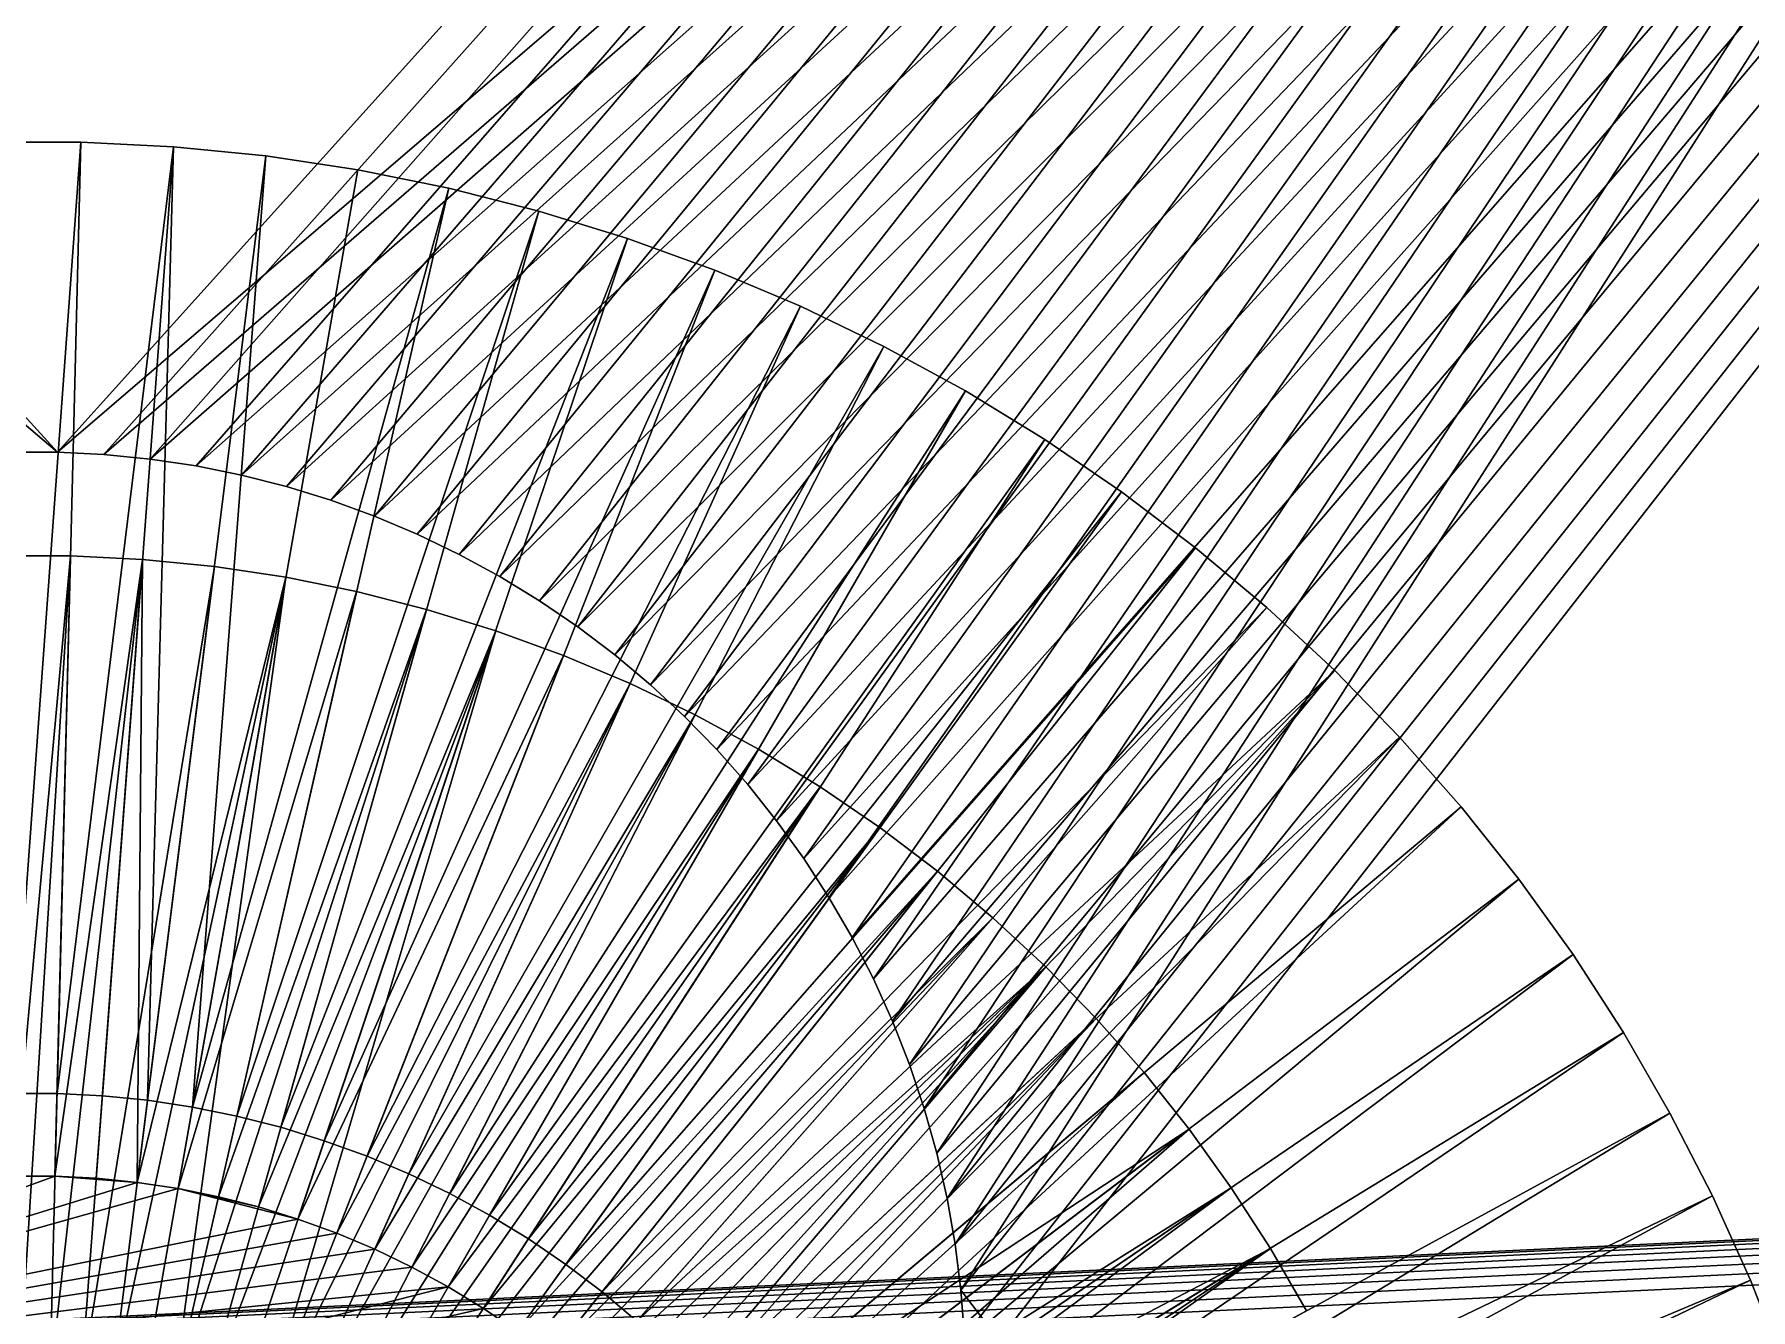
# Model space of a CAD drawing. Header units: millimetres. Extents: x 0 to 520, y -2 to 382.
# Drawn here: x 185 to 189.147, y 344.677 to 347.759 of the extents above; entities that cross this region are included whole.
import ezdxf

# ---------------------------------------------------------------- set-up
doc = ezdxf.new("R2010")
doc.units = ezdxf.units.MM

msp = doc.modelspace()

# ---------------------------------------------------------------- linework, layer by layer
at = {"layer": 'BRASS', "color": 52}
for points in [[(509.2, 369.2, 103), (10.8, 369.2, 103), (10.8, 10.8, 103)], [(509.2, 369.2, 103), (10.8, 10.8, 103), (509.2, 10.8, 103)], [(20.5, 359.5, 86), (499.5, 359.5, 86), (184.9589, 344.6495, 86)], [(184.9589, 344.6495, 86), (499.5, 359.5, 86), (185.0411, 344.6495, 86)], [(185.0411, 344.6495, 86), (499.5, 359.5, 86), (185.1233, 344.6454, 86)], [(185.1233, 344.6454, 86), (499.5, 359.5, 86), (185.2052, 344.6372, 86)], [(185.2052, 344.6372, 86), (499.5, 359.5, 86), (185.2865, 344.6249, 86)], [(185.2865, 344.6249, 86), (499.5, 359.5, 86), (185.3672, 344.6086, 86)], [(185.3672, 344.6086, 86), (499.5, 359.5, 86), (185.4469, 344.5883, 86)], [(185.4469, 344.5883, 86), (499.5, 359.5, 86), (185.5255, 344.5641, 86)], [(185.5255, 344.5641, 86), (499.5, 359.5, 86), (334.9589, 344.6495, 86)]]:
    msp.add_3dface(points, dxfattribs=at)
at = {"layer": 'STEEL', "color": 8}
for points in [[(185.0561, 346.7493, 86), (197, 360, 86), (173, 360, 86)], [(184.9439, 346.7493, 86), (185.0561, 346.7493, 86), (173, 360, 86)], [(185.0561, 346.7493, 86), (185.1681, 346.7437, 86), (197, 360, 86)], [(185.1681, 346.7437, 86), (185.2798, 346.7325, 86), (197, 360, 86)], [(185.2798, 346.7325, 86), (185.3907, 346.7158, 86), (197, 360, 86)], [(185.3907, 346.7158, 86), (185.5007, 346.6936, 86), (197, 360, 86)], [(185.5007, 346.6936, 86), (185.6094, 346.6659, 86), (197, 360, 86)], [(185.6094, 346.6659, 86), (185.7166, 346.6328, 86), (197, 360, 86)], [(185.7166, 346.6328, 86), (185.822, 346.5945, 86), (197, 360, 86)], [(185.822, 346.5945, 86), (185.9254, 346.5509, 86), (197, 360, 86)], [(185.9254, 346.5509, 86), (186.0265, 346.5022, 86), (197, 360, 86)], [(186.0265, 346.5022, 86), (186.125, 346.4486, 86), (197, 360, 86)], [(186.125, 346.4486, 86), (186.2207, 346.3901, 86), (197, 360, 86)], [(186.2207, 346.3901, 86), (186.3134, 346.3269, 86), (197, 360, 86)], [(186.3134, 346.3269, 86), (186.4029, 346.2591, 86), (197, 360, 86)], [(186.4029, 346.2591, 86), (186.4888, 346.187, 86), (197, 360, 86)], [(186.4888, 346.187, 86), (186.571, 346.1107, 86), (197, 360, 86)], [(186.6494, 346.0304, 86), (197, 360, 86), (186.571, 346.1107, 86)], [(186.7236, 345.9463, 86), (197, 360, 86), (186.6494, 346.0304, 86)], [(186.7935, 345.8586, 86), (197, 360, 86), (186.7236, 345.9463, 86)], [(186.859, 345.7675, 86), (197, 360, 86), (186.7935, 345.8586, 86)], [(186.9199, 345.6732, 86), (197, 360, 86), (186.859, 345.7675, 86)], [(186.976, 345.5761, 86), (197, 360, 86), (186.9199, 345.6732, 86)], [(187.0272, 345.4762, 86), (197, 360, 86), (186.976, 345.5761, 86)], [(187.0733, 345.374, 86), (197, 360, 86), (187.0272, 345.4762, 86)], [(187.1143, 345.2695, 86), (197, 360, 86), (187.0733, 345.374, 86)], [(187.15, 345.1632, 86), (197, 360, 86), (187.1143, 345.2695, 86)], [(187.1804, 345.0552, 86), (197, 360, 86), (187.15, 345.1632, 86)], [(187.2054, 344.9458, 86), (197, 360, 86), (187.1804, 345.0552, 86)], [(187.2249, 344.8353, 86), (197, 360, 86), (187.2054, 344.9458, 86)], [(187.2388, 344.724, 86), (197, 360, 86), (187.2249, 344.8353, 86)], [(197, 332, 86), (197, 360, 86), (187.2388, 344.724, 86)], [(184.9439, 346.7493, 83), (173, 357, 83), (185.0561, 346.7493, 83)], [(185.0561, 346.7493, 83), (173, 357, 83), (197, 357, 83)], [(185.1681, 346.7437, 83), (185.0561, 346.7493, 83), (197, 357, 83)], [(185.2798, 346.7325, 83), (185.1681, 346.7437, 83), (197, 357, 83)], [(185.3907, 346.7158, 83), (185.2798, 346.7325, 83), (197, 357, 83)], [(185.5007, 346.6936, 83), (185.3907, 346.7158, 83), (197, 357, 83)], [(185.6094, 346.6659, 83), (185.5007, 346.6936, 83), (197, 357, 83)], [(185.7166, 346.6328, 83), (185.6094, 346.6659, 83), (197, 357, 83)], [(185.822, 346.5945, 83), (185.7166, 346.6328, 83), (197, 357, 83)], [(185.9254, 346.5509, 83), (185.822, 346.5945, 83), (197, 357, 83)], [(186.0265, 346.5022, 83), (185.9254, 346.5509, 83), (197, 357, 83)], [(186.125, 346.4486, 83), (186.0265, 346.5022, 83), (197, 357, 83)], [(186.2207, 346.3901, 83), (186.125, 346.4486, 83), (197, 357, 83)], [(186.3134, 346.3269, 83), (186.2207, 346.3901, 83), (197, 357, 83)], [(186.4029, 346.2591, 83), (186.3134, 346.3269, 83), (197, 357, 83)], [(186.4888, 346.187, 83), (186.4029, 346.2591, 83), (197, 357, 83)], [(186.571, 346.1107, 83), (186.4888, 346.187, 83), (197, 357, 83)], [(197, 357, 83), (186.6494, 346.0304, 83), (186.571, 346.1107, 83)], [(197, 357, 83), (186.7236, 345.9463, 83), (186.6494, 346.0304, 83)], [(197, 357, 83), (186.7935, 345.8586, 83), (186.7236, 345.9463, 83)], [(197, 357, 83), (186.859, 345.7675, 83), (186.7935, 345.8586, 83)], [(197, 357, 83), (186.9199, 345.6732, 83), (186.859, 345.7675, 83)], [(197, 357, 83), (186.976, 345.5761, 83), (186.9199, 345.6732, 83)], [(197, 357, 83), (187.0272, 345.4762, 83), (186.976, 345.5761, 83)], [(197, 357, 83), (187.0733, 345.374, 83), (187.0272, 345.4762, 83)], [(197, 357, 83), (187.1143, 345.2695, 83), (187.0733, 345.374, 83)], [(197, 357, 83), (187.15, 345.1632, 83), (187.1143, 345.2695, 83)], [(197, 357, 83), (187.1804, 345.0552, 83), (187.15, 345.1632, 83)], [(197, 357, 83), (187.2054, 344.9458, 83), (187.1804, 345.0552, 83)], [(197, 357, 83), (187.2249, 344.8353, 83), (187.2054, 344.9458, 83)], [(197, 357, 83), (187.2388, 344.724, 83), (187.2249, 344.8353, 83)], [(197, 357, 83), (187.2472, 344.6122, 83), (187.2388, 344.724, 83)], [(197, 357, 83), (187.25, 344.5, 83), (187.2472, 344.6122, 83)], [(197, 357, 83), (197, 332, 83), (187.25, 344.5, 83)], [(184.8878, 347.4986, 83), (185.1122, 347.4986, 82), (184.8878, 347.4986, 82)], [(184.8878, 347.4986, 83), (185.1122, 347.4986, 83), (185.1122, 347.4986, 82)], [(184.9452, 345.1993, 83), (185.1122, 347.4986, 83), (184.8878, 347.4986, 83)], [(185.1122, 347.4986, 82), (184.9452, 345.1993, 82), (184.8878, 347.4986, 82)], [(184.9452, 345.1993, 83), (185.0548, 345.1993, 83), (185.1122, 347.4986, 83)], [(185.0548, 345.1993, 82), (184.9452, 345.1993, 82), (185.1122, 347.4986, 82)], [(185.0548, 345.1993, 83), (185.3363, 347.4874, 83), (185.1122, 347.4986, 83)], [(185.3363, 347.4874, 82), (185.0548, 345.1993, 82), (185.1122, 347.4986, 82)], [(185.0548, 345.1993, 83), (185.1644, 345.1938, 83), (185.3363, 347.4874, 83)], [(185.1644, 345.1938, 82), (185.0548, 345.1993, 82), (185.3363, 347.4874, 82)], [(185.1122, 347.4986, 83), (185.3363, 347.4874, 82), (185.1122, 347.4986, 82)], [(185.1122, 347.4986, 83), (185.3363, 347.4874, 83), (185.3363, 347.4874, 82)], [(185.1644, 345.1938, 83), (185.2736, 345.1829, 83), (185.3363, 347.4874, 83)], [(185.2736, 345.1829, 82), (185.1644, 345.1938, 82), (185.3363, 347.4874, 82)], [(185.2736, 345.1829, 83), (185.5595, 347.4651, 83), (185.3363, 347.4874, 83)], [(185.5595, 347.4651, 82), (185.2736, 345.1829, 82), (185.3363, 347.4874, 82)], [(185.3363, 347.4874, 83), (185.5595, 347.4651, 82), (185.3363, 347.4874, 82)], [(185.3363, 347.4874, 83), (185.5595, 347.4651, 83), (185.5595, 347.4651, 82)], [(185.2736, 345.1829, 83), (185.382, 345.1666, 83), (185.5595, 347.4651, 83)], [(185.382, 345.1666, 82), (185.2736, 345.1829, 82), (185.5595, 347.4651, 82)], [(185.382, 345.1666, 83), (185.7814, 347.4316, 83), (185.5595, 347.4651, 83)], [(185.7814, 347.4316, 82), (185.382, 345.1666, 82), (185.5595, 347.4651, 82)], [(185.5595, 347.4651, 83), (185.7814, 347.4316, 82), (185.5595, 347.4651, 82)], [(185.5595, 347.4651, 83), (185.7814, 347.4316, 83), (185.7814, 347.4316, 82)], [(185.382, 345.1666, 83), (186.0013, 347.3872, 83), (185.7814, 347.4316, 83)], [(186.0013, 347.3872, 82), (185.382, 345.1666, 82), (185.7814, 347.4316, 82)], [(185.7814, 347.4316, 83), (186.0013, 347.3872, 83), (186.0013, 347.3872, 82)], [(185.7814, 347.4316, 83), (186.0013, 347.3872, 82), (185.7814, 347.4316, 82)], [(185.382, 345.1666, 83), (185.4895, 345.1448, 83), (186.0013, 347.3872, 83)], [(185.4895, 345.1448, 82), (185.382, 345.1666, 82), (186.0013, 347.3872, 82)], [(185.4895, 345.1448, 83), (186.2188, 347.3318, 83), (186.0013, 347.3872, 83)], [(186.2188, 347.3318, 82), (185.4895, 345.1448, 82), (186.0013, 347.3872, 82)], [(186.0013, 347.3872, 83), (186.2188, 347.3318, 83), (186.2188, 347.3318, 82)], [(186.0013, 347.3872, 83), (186.2188, 347.3318, 82), (186.0013, 347.3872, 82)], [(185.4895, 345.1448, 83), (185.5958, 345.1178, 83), (186.2188, 347.3318, 83)], [(185.5958, 345.1178, 82), (185.4895, 345.1448, 82), (186.2188, 347.3318, 82)], [(185.5958, 345.1178, 83), (186.4332, 347.2657, 83), (186.2188, 347.3318, 83)], [(186.4332, 347.2657, 82), (185.5958, 345.1178, 82), (186.2188, 347.3318, 82)], [(186.2188, 347.3318, 83), (186.4332, 347.2657, 83), (186.4332, 347.2657, 82)], [(186.2188, 347.3318, 83), (186.4332, 347.2657, 82), (186.2188, 347.3318, 82)], [(185.5958, 345.1178, 83), (185.7007, 345.0854, 83), (186.4332, 347.2657, 83)], [(185.7007, 345.0854, 82), (185.5958, 345.1178, 82), (186.4332, 347.2657, 82)], [(185.7007, 345.0854, 83), (186.644, 347.1889, 83), (186.4332, 347.2657, 83)], [(186.644, 347.1889, 82), (185.7007, 345.0854, 82), (186.4332, 347.2657, 82)], [(186.4332, 347.2657, 83), (186.644, 347.1889, 83), (186.644, 347.1889, 82)], [(186.4332, 347.2657, 83), (186.644, 347.1889, 82), (186.4332, 347.2657, 82)], [(185.7007, 345.0854, 83), (185.8038, 345.0479, 83), (186.644, 347.1889, 83)], [(185.8038, 345.0479, 82), (185.7007, 345.0854, 82), (186.644, 347.1889, 82)], [(185.8038, 345.0479, 83), (186.8508, 347.1018, 83), (186.644, 347.1889, 83)], [(186.8508, 347.1018, 82), (185.8038, 345.0479, 82), (186.644, 347.1889, 82)], [(186.8508, 347.1018, 83), (186.8508, 347.1018, 82), (186.644, 347.1889, 82)], [(186.644, 347.1889, 83), (186.8508, 347.1018, 83), (186.644, 347.1889, 82)], [(185.8038, 345.0479, 83), (185.9048, 345.0053, 83), (186.8508, 347.1018, 83)], [(185.9048, 345.0053, 82), (185.8038, 345.0479, 82), (186.8508, 347.1018, 82)], [(185.9048, 345.0053, 83), (187.0529, 347.0044, 83), (186.8508, 347.1018, 83)], [(187.0529, 347.0044, 82), (185.9048, 345.0053, 82), (186.8508, 347.1018, 82)], [(186.8508, 347.1018, 83), (187.0529, 347.0044, 82), (186.8508, 347.1018, 82)], [(186.8508, 347.1018, 83), (187.0529, 347.0044, 83), (187.0529, 347.0044, 82)], [(185.9048, 345.0053, 83), (186.0037, 344.9577, 83), (187.0529, 347.0044, 83)], [(186.0037, 344.9577, 82), (185.9048, 345.0053, 82), (187.0529, 347.0044, 82)], [(186.0037, 344.9577, 83), (187.25, 346.8971, 83), (187.0529, 347.0044, 83)], [(187.25, 346.8971, 82), (186.0037, 344.9577, 82), (187.0529, 347.0044, 82)], [(187.25, 346.8971, 83), (187.25, 346.8971, 82), (187.0529, 347.0044, 82)], [(187.0529, 347.0044, 83), (187.25, 346.8971, 83), (187.0529, 347.0044, 82)], [(186.0037, 344.9577, 83), (186.1, 344.9053, 83), (187.25, 346.8971, 83)], [(186.1, 344.9053, 82), (186.0037, 344.9577, 82), (187.25, 346.8971, 82)], [(186.1, 344.9053, 83), (187.4415, 346.7801, 83), (187.25, 346.8971, 83)], [(187.4415, 346.7801, 82), (186.1, 344.9053, 82), (187.25, 346.8971, 82)], [(187.25, 346.8971, 83), (187.4415, 346.7801, 82), (187.25, 346.8971, 82)], [(187.25, 346.8971, 83), (187.4415, 346.7801, 83), (187.4415, 346.7801, 82)], [(186.1, 344.9053, 83), (186.1936, 344.8481, 83), (187.4415, 346.7801, 83)], [(186.1936, 344.8481, 82), (186.1, 344.9053, 82), (187.4415, 346.7801, 82)], [(186.1936, 344.8481, 83), (187.6268, 346.6537, 83), (187.4415, 346.7801, 83)], [(187.6268, 346.6537, 82), (186.1936, 344.8481, 82), (187.4415, 346.7801, 82)], [(187.4415, 346.7801, 83), (187.6268, 346.6537, 82), (187.4415, 346.7801, 82)], [(187.4415, 346.7801, 83), (187.6268, 346.6537, 83), (187.6268, 346.6537, 82)], [(185.0561, 346.7493, 83), (184.9439, 346.7493, 86), (184.9439, 346.7493, 83)], [(185.0561, 346.7493, 86), (184.9439, 346.7493, 86), (185.0561, 346.7493, 83)], [(185.1681, 346.7437, 83), (185.1681, 346.7437, 86), (185.0561, 346.7493, 83)], [(185.1681, 346.7437, 86), (185.0561, 346.7493, 86), (185.0561, 346.7493, 83)], [(185.2798, 346.7325, 83), (185.1681, 346.7437, 86), (185.1681, 346.7437, 83)], [(185.2798, 346.7325, 86), (185.1681, 346.7437, 86), (185.2798, 346.7325, 83)], [(185.3907, 346.7158, 83), (185.2798, 346.7325, 86), (185.2798, 346.7325, 83)], [(185.3907, 346.7158, 86), (185.2798, 346.7325, 86), (185.3907, 346.7158, 83)], [(185.5007, 346.6936, 83), (185.3907, 346.7158, 86), (185.3907, 346.7158, 83)], [(185.5007, 346.6936, 86), (185.3907, 346.7158, 86), (185.5007, 346.6936, 83)], [(185.6094, 346.6659, 83), (185.5007, 346.6936, 86), (185.5007, 346.6936, 83)], [(185.6094, 346.6659, 86), (185.5007, 346.6936, 86), (185.6094, 346.6659, 83)], [(185.7166, 346.6328, 83), (185.7166, 346.6328, 86), (185.6094, 346.6659, 83)], [(185.7166, 346.6328, 86), (185.6094, 346.6659, 86), (185.6094, 346.6659, 83)], [(186.1936, 344.8481, 83), (186.2842, 344.7863, 83), (187.6268, 346.6537, 83)], [(186.2842, 344.7863, 82), (186.1936, 344.8481, 82), (187.6268, 346.6537, 82)], [(186.2842, 344.7863, 83), (187.8057, 346.5182, 83), (187.6268, 346.6537, 83)], [(187.8057, 346.5182, 82), (186.2842, 344.7863, 82), (187.6268, 346.6537, 82)], [(187.6268, 346.6537, 83), (187.8057, 346.5182, 82), (187.6268, 346.6537, 82)], [(187.6268, 346.6537, 83), (187.8057, 346.5182, 83), (187.8057, 346.5182, 82)], [(185.822, 346.5945, 83), (185.822, 346.5945, 86), (185.7166, 346.6328, 83)], [(185.822, 346.5945, 86), (185.7166, 346.6328, 86), (185.7166, 346.6328, 83)], [(185.9254, 346.5509, 83), (185.822, 346.5945, 86), (185.822, 346.5945, 83)], [(185.9254, 346.5509, 86), (185.822, 346.5945, 86), (185.9254, 346.5509, 83)], [(186.0265, 346.5022, 83), (185.9254, 346.5509, 86), (185.9254, 346.5509, 83)], [(186.0265, 346.5022, 86), (185.9254, 346.5509, 86), (186.0265, 346.5022, 83)], [(184.9501, 344.9994, 82), (185.0873, 346.4989, 82), (184.9127, 346.4989, 82)], [(184.9127, 346.4989, 82), (185.0873, 346.4989, 78.5), (184.9127, 346.4989, 78.5)], [(184.9127, 346.4989, 82), (185.0873, 346.4989, 82), (185.0873, 346.4989, 78.5)], [(185.0873, 346.4989, 78.5), (184.9626, 344.4995, 78.5), (184.9127, 346.4989, 78.5)], [(184.9501, 344.9994, 82), (185.0499, 344.9994, 82), (185.0873, 346.4989, 82)], [(185.0374, 344.4995, 78.5), (184.9626, 344.4995, 78.5), (185.0873, 346.4989, 78.5)], [(185.2616, 346.4902, 78.5), (185.0374, 344.4995, 78.5), (185.0873, 346.4989, 78.5)], [(185.1121, 344.4958, 78.5), (185.0374, 344.4995, 78.5), (185.2616, 346.4902, 78.5)], [(185.0499, 344.9994, 82), (185.2616, 346.4902, 82), (185.0873, 346.4989, 82)], [(185.0499, 344.9994, 82), (185.1495, 344.9944, 82), (185.2616, 346.4902, 82)], [(185.0873, 346.4989, 82), (185.2616, 346.4902, 78.5), (185.0873, 346.4989, 78.5)], [(185.0873, 346.4989, 82), (185.2616, 346.4902, 82), (185.2616, 346.4902, 78.5)], [(185.4352, 346.4728, 78.5), (185.1121, 344.4958, 78.5), (185.2616, 346.4902, 78.5)], [(185.1495, 344.9944, 82), (185.2487, 344.9845, 82), (185.2616, 346.4902, 82)], [(185.2487, 344.9845, 82), (185.4352, 346.4728, 82), (185.2616, 346.4902, 82)], [(185.4352, 346.4728, 82), (185.4352, 346.4728, 78.5), (185.2616, 346.4902, 78.5)], [(185.2616, 346.4902, 82), (185.4352, 346.4728, 82), (185.2616, 346.4902, 78.5)], [(186.125, 346.4486, 86), (186.0265, 346.5022, 86), (186.125, 346.4486, 83)], [(186.125, 346.4486, 83), (186.0265, 346.5022, 86), (186.0265, 346.5022, 83)], [(186.2842, 344.7863, 83), (186.3717, 344.72, 83), (187.8057, 346.5182, 83)], [(186.3717, 344.72, 82), (186.2842, 344.7863, 82), (187.8057, 346.5182, 82)], [(186.3717, 344.72, 83), (187.9776, 346.374, 83), (187.8057, 346.5182, 83)], [(187.9776, 346.374, 82), (186.3717, 344.72, 82), (187.8057, 346.5182, 82)], [(187.8057, 346.5182, 83), (187.9776, 346.374, 82), (187.8057, 346.5182, 82)], [(187.8057, 346.5182, 83), (187.9776, 346.374, 83), (187.9776, 346.374, 82)], [(185.1865, 344.4884, 78.5), (185.1121, 344.4958, 78.5), (185.4352, 346.4728, 78.5)], [(185.6078, 346.4468, 78.5), (185.1865, 344.4884, 78.5), (185.4352, 346.4728, 78.5)], [(185.2605, 344.4772, 78.5), (185.1865, 344.4884, 78.5), (185.6078, 346.4468, 78.5)], [(185.2487, 344.9845, 82), (185.6078, 346.4468, 82), (185.4352, 346.4728, 82)], [(185.2487, 344.9845, 82), (185.3473, 344.9696, 82), (185.6078, 346.4468, 82)], [(185.3338, 344.4624, 78.5), (185.2605, 344.4772, 78.5), (185.6078, 346.4468, 78.5)], [(185.7788, 346.4122, 78.5), (185.3338, 344.4624, 78.5), (185.6078, 346.4468, 78.5)], [(185.3473, 344.9696, 82), (185.7788, 346.4122, 82), (185.6078, 346.4468, 82)], [(185.4352, 346.4728, 82), (185.6078, 346.4468, 78.5), (185.4352, 346.4728, 78.5)], [(185.4352, 346.4728, 82), (185.6078, 346.4468, 82), (185.6078, 346.4468, 78.5)], [(185.6078, 346.4468, 82), (185.7788, 346.4122, 82), (185.7788, 346.4122, 78.5)], [(185.6078, 346.4468, 82), (185.7788, 346.4122, 78.5), (185.6078, 346.4468, 78.5)], [(186.2207, 346.3901, 86), (186.125, 346.4486, 86), (186.2207, 346.3901, 83)], [(186.2207, 346.3901, 83), (186.125, 346.4486, 86), (186.125, 346.4486, 83)], [(185.9479, 346.3692, 78.5), (185.3338, 344.4624, 78.5), (185.7788, 346.4122, 78.5)], [(185.3473, 344.9696, 82), (185.445, 344.9499, 82), (185.7788, 346.4122, 82)], [(185.445, 344.9499, 82), (185.9479, 346.3692, 82), (185.7788, 346.4122, 82)], [(185.7788, 346.4122, 82), (185.9479, 346.3692, 82), (185.9479, 346.3692, 78.5)], [(185.7788, 346.4122, 82), (185.9479, 346.3692, 78.5), (185.7788, 346.4122, 78.5)], [(185.4063, 344.4439, 78.5), (185.3338, 344.4624, 78.5), (185.9479, 346.3692, 78.5)], [(186.1147, 346.3177, 78.5), (185.4063, 344.4439, 78.5), (185.9479, 346.3692, 78.5)], [(185.445, 344.9499, 82), (185.5417, 344.9252, 82), (185.9479, 346.3692, 82)], [(185.5417, 344.9252, 82), (186.1147, 346.3177, 82), (185.9479, 346.3692, 82)], [(185.9479, 346.3692, 82), (186.1147, 346.3177, 82), (186.1147, 346.3177, 78.5)], [(185.9479, 346.3692, 82), (186.1147, 346.3177, 78.5), (185.9479, 346.3692, 78.5)], [(186.3134, 346.3269, 83), (186.3134, 346.3269, 86), (186.2207, 346.3901, 83)], [(186.3134, 346.3269, 86), (186.2207, 346.3901, 86), (186.2207, 346.3901, 83)], [(186.3717, 344.72, 83), (186.4557, 344.6495, 83), (187.9776, 346.374, 83)], [(186.4557, 344.6495, 82), (186.3717, 344.72, 82), (187.9776, 346.374, 82)], [(186.4557, 344.6495, 83), (188.1421, 346.2214, 83), (187.9776, 346.374, 83)], [(188.1421, 346.2214, 82), (186.4557, 344.6495, 82), (187.9776, 346.374, 82)], [(187.9776, 346.374, 83), (188.1421, 346.2214, 82), (187.9776, 346.374, 82)], [(187.9776, 346.374, 83), (188.1421, 346.2214, 83), (188.1421, 346.2214, 82)], [(185.4777, 344.4219, 78.5), (185.4063, 344.4439, 78.5), (186.1147, 346.3177, 78.5)], [(185.548, 344.3963, 78.5), (185.4777, 344.4219, 78.5), (186.1147, 346.3177, 78.5)], [(185.5417, 344.9252, 82), (185.637, 344.8959, 82), (186.1147, 346.3177, 82)], [(186.2787, 346.2581, 78.5), (185.548, 344.3963, 78.5), (186.1147, 346.3177, 78.5)], [(185.637, 344.8959, 82), (186.2787, 346.2581, 82), (186.1147, 346.3177, 82)], [(186.1147, 346.3177, 82), (186.2787, 346.2581, 82), (186.2787, 346.2581, 78.5)], [(186.1147, 346.3177, 82), (186.2787, 346.2581, 78.5), (186.1147, 346.3177, 78.5)], [(186.4029, 346.2591, 86), (186.3134, 346.3269, 86), (186.4029, 346.2591, 83)], [(186.4029, 346.2591, 83), (186.3134, 346.3269, 86), (186.3134, 346.3269, 83)], [(186.4395, 346.1903, 78.5), (185.548, 344.3963, 78.5), (186.2787, 346.2581, 78.5)], [(185.637, 344.8959, 82), (185.7307, 344.8617, 82), (186.2787, 346.2581, 82)], [(185.7307, 344.8617, 82), (186.4395, 346.1903, 82), (186.2787, 346.2581, 82)], [(186.4395, 346.1903, 82), (186.4395, 346.1903, 78.5), (186.2787, 346.2581, 78.5)], [(186.2787, 346.2581, 82), (186.4395, 346.1903, 82), (186.2787, 346.2581, 78.5)], [(186.4888, 346.187, 86), (186.4029, 346.2591, 86), (186.4888, 346.187, 83)], [(186.4888, 346.187, 83), (186.4029, 346.2591, 86), (186.4029, 346.2591, 83)], [(185.6169, 344.3673, 78.5), (185.548, 344.3963, 78.5), (186.4395, 346.1903, 78.5)], [(186.5967, 346.1146, 78.5), (185.6169, 344.3673, 78.5), (186.4395, 346.1903, 78.5)], [(185.7307, 344.8617, 82), (185.8226, 344.823, 82), (186.4395, 346.1903, 82)], [(185.8226, 344.823, 82), (186.5967, 346.1146, 82), (186.4395, 346.1903, 82)], [(186.4395, 346.1903, 82), (186.5967, 346.1146, 78.5), (186.4395, 346.1903, 78.5)], [(186.4395, 346.1903, 82), (186.5967, 346.1146, 82), (186.5967, 346.1146, 78.5)], [(186.4557, 344.6495, 83), (186.5361, 344.5749, 83), (188.1421, 346.2214, 83)], [(186.5361, 344.5749, 82), (186.4557, 344.6495, 82), (188.1421, 346.2214, 82)], [(186.6127, 344.4964, 83), (188.1421, 346.2214, 83), (186.5361, 344.5749, 83)], [(188.1421, 346.2214, 82), (186.6127, 344.4964, 82), (186.5361, 344.5749, 82)], [(186.6127, 344.4964, 83), (188.2987, 346.0608, 83), (188.1421, 346.2214, 83)], [(188.2987, 346.0608, 82), (186.6127, 344.4964, 82), (188.1421, 346.2214, 82)], [(188.1421, 346.2214, 83), (188.2987, 346.0608, 82), (188.1421, 346.2214, 82)], [(188.1421, 346.2214, 83), (188.2987, 346.0608, 83), (188.2987, 346.0608, 82)], [(186.571, 346.1107, 83), (186.571, 346.1107, 86), (186.4888, 346.187, 83)], [(186.571, 346.1107, 86), (186.4888, 346.187, 86), (186.4888, 346.187, 83)], [(185.6843, 344.3348, 78.5), (185.6169, 344.3673, 78.5), (186.5967, 346.1146, 78.5)], [(186.75, 346.0311, 78.5), (185.6843, 344.3348, 78.5), (186.5967, 346.1146, 78.5)], [(185.8226, 344.823, 82), (185.9124, 344.7797, 82), (186.5967, 346.1146, 82)], [(185.9124, 344.7797, 82), (186.75, 346.0311, 82), (186.5967, 346.1146, 82)], [(186.6494, 346.0304, 83), (186.571, 346.1107, 86), (186.571, 346.1107, 83)], [(186.6494, 346.0304, 86), (186.571, 346.1107, 86), (186.6494, 346.0304, 83)], [(186.5967, 346.1146, 82), (186.75, 346.0311, 78.5), (186.5967, 346.1146, 78.5)], [(186.5967, 346.1146, 82), (186.75, 346.0311, 82), (186.75, 346.0311, 78.5)], [(185.75, 344.299, 78.5), (185.6843, 344.3348, 78.5), (186.75, 346.0311, 78.5)], [(186.8989, 345.9401, 78.5), (185.75, 344.299, 78.5), (186.75, 346.0311, 78.5)], [(185.9124, 344.7797, 82), (186, 344.7321, 82), (186.75, 346.0311, 82)], [(186, 344.7321, 82), (186.8989, 345.9401, 82), (186.75, 346.0311, 82)], [(186.6853, 344.4141, 83), (188.2987, 346.0608, 83), (186.6127, 344.4964, 83)], [(188.2987, 346.0608, 82), (186.6853, 344.4141, 82), (186.6127, 344.4964, 82)], [(186.7236, 345.9463, 83), (186.6494, 346.0304, 86), (186.6494, 346.0304, 83)], [(186.7236, 345.9463, 86), (186.6494, 346.0304, 86), (186.7236, 345.9463, 83)], [(186.6853, 344.4141, 83), (188.4472, 345.8925, 83), (188.2987, 346.0608, 83)], [(188.4472, 345.8925, 82), (186.6853, 344.4141, 82), (188.2987, 346.0608, 82)], [(186.75, 346.0311, 82), (186.8989, 345.9401, 78.5), (186.75, 346.0311, 78.5)], [(186.75, 346.0311, 82), (186.8989, 345.9401, 82), (186.8989, 345.9401, 78.5)], [(188.4472, 345.8925, 83), (188.4472, 345.8925, 82), (188.2987, 346.0608, 82)], [(188.2987, 346.0608, 83), (188.4472, 345.8925, 83), (188.2987, 346.0608, 82)], [(185.8138, 344.26, 78.5), (185.75, 344.299, 78.5), (186.8989, 345.9401, 78.5)], [(187.0431, 345.8418, 78.5), (185.8138, 344.26, 78.5), (186.8989, 345.9401, 78.5)], [(186, 344.7321, 82), (186.0851, 344.6801, 82), (186.8989, 345.9401, 82)], [(186.0851, 344.6801, 82), (187.0431, 345.8418, 82), (186.8989, 345.9401, 82)], [(186.7935, 345.8586, 83), (186.7236, 345.9463, 86), (186.7236, 345.9463, 83)], [(186.7935, 345.8586, 86), (186.7236, 345.9463, 86), (186.7935, 345.8586, 83)], [(186.8989, 345.9401, 82), (187.0431, 345.8418, 78.5), (186.8989, 345.9401, 78.5)], [(186.8989, 345.9401, 82), (187.0431, 345.8418, 82), (187.0431, 345.8418, 78.5)], [(186.7537, 344.3284, 83), (188.4472, 345.8925, 83), (186.6853, 344.4141, 83)], [(188.4472, 345.8925, 82), (186.7537, 344.3284, 82), (186.6853, 344.4141, 82)], [(186.7537, 344.3284, 83), (188.5871, 345.7171, 83), (188.4472, 345.8925, 83)], [(188.5871, 345.7171, 82), (186.7537, 344.3284, 82), (188.4472, 345.8925, 82)], [(186.859, 345.7675, 83), (186.7935, 345.8586, 86), (186.7935, 345.8586, 83)], [(186.859, 345.7675, 86), (186.7935, 345.8586, 86), (186.859, 345.7675, 83)], [(188.5871, 345.7171, 83), (188.5871, 345.7171, 82), (188.4472, 345.8925, 82)], [(188.4472, 345.8925, 83), (188.5871, 345.7171, 83), (188.4472, 345.8925, 82)], [(185.8756, 344.2179, 78.5), (185.8138, 344.26, 78.5), (187.0431, 345.8418, 78.5)], [(187.1822, 345.7364, 78.5), (185.8756, 344.2179, 78.5), (187.0431, 345.8418, 78.5)], [(186.0851, 344.6801, 82), (186.1675, 344.6239, 82), (187.0431, 345.8418, 82)], [(186.1675, 344.6239, 82), (187.1822, 345.7364, 82), (187.0431, 345.8418, 82)], [(187.0431, 345.8418, 82), (187.1822, 345.7364, 78.5), (187.0431, 345.8418, 78.5)], [(187.0431, 345.8418, 82), (187.1822, 345.7364, 82), (187.1822, 345.7364, 78.5)], [(185.9352, 344.1727, 78.5), (185.8756, 344.2179, 78.5), (187.1822, 345.7364, 78.5)], [(187.3159, 345.6242, 78.5), (185.9352, 344.1727, 78.5), (187.1822, 345.7364, 78.5)], [(186.1675, 344.6239, 82), (186.247, 344.5637, 82), (187.1822, 345.7364, 82)], [(186.247, 344.5637, 82), (187.3159, 345.6242, 82), (187.1822, 345.7364, 82)], [(186.9199, 345.6732, 83), (186.9199, 345.6732, 86), (186.859, 345.7675, 83)], [(186.9199, 345.6732, 86), (186.859, 345.7675, 86), (186.859, 345.7675, 83)], [(187.1822, 345.7364, 82), (187.3159, 345.6242, 78.5), (187.1822, 345.7364, 78.5)], [(187.1822, 345.7364, 82), (187.3159, 345.6242, 82), (187.3159, 345.6242, 78.5)], [(186.8177, 344.2393, 83), (188.5871, 345.7171, 83), (186.7537, 344.3284, 83)], [(188.5871, 345.7171, 82), (186.8177, 344.2393, 82), (186.7537, 344.3284, 82)], [(186.8177, 344.2393, 83), (188.7181, 345.5349, 83), (188.5871, 345.7171, 83)], [(188.7181, 345.5349, 82), (186.8177, 344.2393, 82), (188.5871, 345.7171, 82)], [(188.5871, 345.7171, 83), (188.7181, 345.5349, 82), (188.5871, 345.7171, 82)], [(188.5871, 345.7171, 83), (188.7181, 345.5349, 83), (188.7181, 345.5349, 82)], [(186.976, 345.5761, 83), (186.9199, 345.6732, 86), (186.9199, 345.6732, 83)], [(186.976, 345.5761, 86), (186.9199, 345.6732, 86), (186.976, 345.5761, 83)], [(185.9925, 344.1247, 78.5), (185.9352, 344.1727, 78.5), (187.3159, 345.6242, 78.5)], [(187.4438, 345.5055, 78.5), (185.9925, 344.1247, 78.5), (187.3159, 345.6242, 78.5)], [(186.247, 344.5637, 82), (186.3234, 344.4996, 82), (187.3159, 345.6242, 82)], [(186.3234, 344.4996, 82), (187.4438, 345.5055, 82), (187.3159, 345.6242, 82)], [(187.4438, 345.5055, 82), (187.4438, 345.5055, 78.5), (187.3159, 345.6242, 78.5)], [(187.3159, 345.6242, 82), (187.4438, 345.5055, 82), (187.3159, 345.6242, 78.5)], [(187.0272, 345.4762, 83), (186.976, 345.5761, 86), (186.976, 345.5761, 83)], [(187.0272, 345.4762, 86), (186.976, 345.5761, 86), (187.0272, 345.4762, 83)], [(186.8772, 344.1472, 83), (188.7181, 345.5349, 83), (186.8177, 344.2393, 83)], [(188.7181, 345.5349, 82), (186.8772, 344.1472, 82), (186.8177, 344.2393, 82)], [(186.8772, 344.1472, 83), (188.8398, 345.3465, 83), (188.7181, 345.5349, 83)], [(188.8398, 345.3465, 82), (186.8772, 344.1472, 82), (188.7181, 345.5349, 82)], [(188.7181, 345.5349, 83), (188.8398, 345.3465, 82), (188.7181, 345.5349, 82)], [(188.7181, 345.5349, 83), (188.8398, 345.3465, 83), (188.8398, 345.3465, 82)], [(186.0474, 344.0738, 78.5), (185.9925, 344.1247, 78.5), (187.4438, 345.5055, 78.5)], [(187.4438, 345.5055, 78.5), (186.0996, 344.0203, 78.5), (186.0474, 344.0738, 78.5)], [(187.5657, 345.3806, 78.5), (186.0996, 344.0203, 78.5), (187.4438, 345.5055, 78.5)], [(186.3234, 344.4996, 82), (186.3965, 344.4317, 82), (187.4438, 345.5055, 82)], [(186.4661, 344.3603, 82), (187.4438, 345.5055, 82), (186.3965, 344.4317, 82)], [(186.4661, 344.3603, 82), (187.5657, 345.3806, 82), (187.4438, 345.5055, 82)], [(187.5657, 345.3806, 82), (187.5657, 345.3806, 78.5), (187.4438, 345.5055, 78.5)], [(187.4438, 345.5055, 82), (187.5657, 345.3806, 82), (187.4438, 345.5055, 78.5)], [(187.0733, 345.374, 83), (187.0272, 345.4762, 86), (187.0272, 345.4762, 83)], [(187.0733, 345.374, 86), (187.0272, 345.4762, 86), (187.0733, 345.374, 83)], [(187.5657, 345.3806, 78.5), (186.1491, 343.9642, 78.5), (186.0996, 344.0203, 78.5)], [(187.6812, 345.2498, 78.5), (186.1491, 343.9642, 78.5), (187.5657, 345.3806, 78.5)], [(186.5321, 344.2856, 82), (187.5657, 345.3806, 82), (186.4661, 344.3603, 82)], [(186.5321, 344.2856, 82), (187.6812, 345.2498, 82), (187.5657, 345.3806, 82)], [(187.1143, 345.2695, 83), (187.0733, 345.374, 86), (187.0733, 345.374, 83)], [(187.1143, 345.2695, 86), (187.0733, 345.374, 86), (187.1143, 345.2695, 83)], [(187.6812, 345.2498, 82), (187.6812, 345.2498, 78.5), (187.5657, 345.3806, 78.5)], [(187.5657, 345.3806, 82), (187.6812, 345.2498, 82), (187.5657, 345.3806, 78.5)], [(186.9321, 344.0522, 83), (188.8398, 345.3465, 83), (186.8772, 344.1472, 83)], [(188.8398, 345.3465, 82), (186.9321, 344.0522, 82), (186.8772, 344.1472, 82)], [(186.9321, 344.0522, 83), (188.952, 345.1521, 83), (188.8398, 345.3465, 83)], [(188.952, 345.1521, 82), (186.9321, 344.0522, 82), (188.8398, 345.3465, 82)], [(188.952, 345.1521, 83), (188.952, 345.1521, 82), (188.8398, 345.3465, 82)], [(188.8398, 345.3465, 83), (188.952, 345.1521, 83), (188.8398, 345.3465, 82)], [(187.6812, 345.2498, 78.5), (186.1957, 343.9057, 78.5), (186.1491, 343.9642, 78.5)], [(187.79, 345.1133, 78.5), (186.1957, 343.9057, 78.5), (187.6812, 345.2498, 78.5)], [(186.5321, 344.2856, 82), (187.79, 345.1133, 82), (187.6812, 345.2498, 82)], [(187.15, 345.1632, 83), (187.1143, 345.2695, 86), (187.1143, 345.2695, 83)], [(187.15, 345.1632, 86), (187.1143, 345.2695, 86), (187.15, 345.1632, 83)], [(187.6812, 345.2498, 82), (187.79, 345.1133, 78.5), (187.6812, 345.2498, 78.5)], [(187.6812, 345.2498, 82), (187.79, 345.1133, 82), (187.79, 345.1133, 78.5)], [(185.0548, 345.1993, 82), (184.9452, 345.1993, 83), (184.9452, 345.1993, 82)], [(185.0548, 345.1993, 83), (184.9452, 345.1993, 83), (185.0548, 345.1993, 82)], [(185.1644, 345.1938, 82), (185.0548, 345.1993, 83), (185.0548, 345.1993, 82)], [(185.1644, 345.1938, 83), (185.0548, 345.1993, 83), (185.1644, 345.1938, 82)], [(185.2736, 345.1829, 82), (185.1644, 345.1938, 83), (185.1644, 345.1938, 82)], [(185.2736, 345.1829, 83), (185.1644, 345.1938, 83), (185.2736, 345.1829, 82)], [(185.382, 345.1666, 82), (185.2736, 345.1829, 83), (185.2736, 345.1829, 82)], [(185.382, 345.1666, 83), (185.2736, 345.1829, 83), (185.382, 345.1666, 82)], [(185.4895, 345.1448, 83), (185.382, 345.1666, 83), (185.4895, 345.1448, 82)], [(185.4895, 345.1448, 82), (185.382, 345.1666, 83), (185.382, 345.1666, 82)], [(186.9821, 343.9545, 83), (188.952, 345.1521, 83), (186.9321, 344.0522, 83)], [(188.952, 345.1521, 82), (186.9821, 343.9545, 82), (186.9321, 344.0522, 82)], [(186.9821, 343.9545, 83), (189.0544, 344.9525, 83), (188.952, 345.1521, 83)], [(189.0544, 344.9525, 82), (186.9821, 343.9545, 82), (188.952, 345.1521, 82)], [(187.1804, 345.0552, 83), (187.15, 345.1632, 86), (187.15, 345.1632, 83)], [(187.1804, 345.0552, 86), (187.15, 345.1632, 86), (187.1804, 345.0552, 83)], [(188.952, 345.1521, 83), (189.0544, 344.9525, 83), (189.0544, 344.9525, 82)], [(188.952, 345.1521, 83), (189.0544, 344.9525, 82), (188.952, 345.1521, 82)], [(185.5958, 345.1178, 83), (185.4895, 345.1448, 83), (185.5958, 345.1178, 82)], [(185.5958, 345.1178, 82), (185.4895, 345.1448, 83), (185.4895, 345.1448, 82)], [(185.7007, 345.0854, 83), (185.5958, 345.1178, 83), (185.7007, 345.0854, 82)], [(185.7007, 345.0854, 82), (185.5958, 345.1178, 83), (185.5958, 345.1178, 82)], [(187.8918, 344.9716, 78.5), (186.1957, 343.9057, 78.5), (187.79, 345.1133, 78.5)], [(186.5943, 344.2076, 82), (187.79, 345.1133, 82), (186.5321, 344.2856, 82)], [(186.6525, 344.1266, 82), (187.79, 345.1133, 82), (186.5943, 344.2076, 82)], [(186.6525, 344.1266, 82), (187.8918, 344.9716, 82), (187.79, 345.1133, 82)], [(187.79, 345.1133, 82), (187.8918, 344.9716, 78.5), (187.79, 345.1133, 78.5)], [(187.79, 345.1133, 82), (187.8918, 344.9716, 82), (187.8918, 344.9716, 78.5)], [(185.8038, 345.0479, 83), (185.7007, 345.0854, 83), (185.8038, 345.0479, 82)], [(185.8038, 345.0479, 82), (185.7007, 345.0854, 83), (185.7007, 345.0854, 82)], [(185.9048, 345.0053, 82), (185.9048, 345.0053, 83), (185.8038, 345.0479, 82)], [(185.9048, 345.0053, 83), (185.8038, 345.0479, 83), (185.8038, 345.0479, 82)], [(187.2054, 344.9458, 83), (187.2054, 344.9458, 86), (187.1804, 345.0552, 83)], [(187.2054, 344.9458, 86), (187.1804, 345.0552, 86), (187.1804, 345.0552, 83)], [(183.6766, 344.4996, 90), (185.2487, 344.9845, 90), (185.0499, 344.9994, 90)], [(183.6766, 344.4996, 90), (185.0499, 344.9994, 90), (184.9501, 344.9994, 90)], [(184.9501, 344.9994, 90), (185.0499, 344.9994, 82), (184.9501, 344.9994, 82)], [(184.9501, 344.9994, 90), (185.0499, 344.9994, 90), (185.0499, 344.9994, 82)], [(185.0499, 344.9994, 90), (185.1495, 344.9944, 82), (185.0499, 344.9994, 82)], [(185.0499, 344.9994, 90), (185.1495, 344.9944, 90), (185.1495, 344.9944, 82)], [(185.0499, 344.9994, 90), (185.2487, 344.9845, 90), (185.1495, 344.9944, 90)], [(185.1495, 344.9944, 90), (185.2487, 344.9845, 82), (185.1495, 344.9944, 82)], [(185.1495, 344.9944, 90), (185.2487, 344.9845, 90), (185.2487, 344.9845, 82)], [(186.0037, 344.9577, 82), (185.9048, 345.0053, 83), (185.9048, 345.0053, 82)], [(186.0037, 344.9577, 83), (185.9048, 345.0053, 83), (186.0037, 344.9577, 82)], [(183.6766, 344.4996, 90), (185.3473, 344.9696, 90), (185.2487, 344.9845, 90)], [(183.6766, 344.4996, 90), (185.637, 344.8959, 90), (185.3473, 344.9696, 90)], [(185.2487, 344.9845, 90), (185.3473, 344.9696, 82), (185.2487, 344.9845, 82)], [(185.2487, 344.9845, 90), (185.3473, 344.9696, 90), (185.3473, 344.9696, 82)], [(185.3473, 344.9696, 90), (185.445, 344.9499, 90), (185.445, 344.9499, 82)], [(185.3473, 344.9696, 90), (185.445, 344.9499, 82), (185.3473, 344.9696, 82)], [(185.3473, 344.9696, 90), (185.637, 344.8959, 90), (185.5417, 344.9252, 90)], [(185.3473, 344.9696, 90), (185.5417, 344.9252, 90), (185.445, 344.9499, 90)], [(185.445, 344.9499, 90), (185.5417, 344.9252, 90), (185.5417, 344.9252, 82)], [(185.445, 344.9499, 90), (185.5417, 344.9252, 82), (185.445, 344.9499, 82)], [(186.1, 344.9053, 82), (186.1, 344.9053, 83), (186.0037, 344.9577, 82)], [(186.1, 344.9053, 83), (186.0037, 344.9577, 83), (186.0037, 344.9577, 82)], [(187.8918, 344.9716, 78.5), (186.2394, 343.845, 78.5), (186.1957, 343.9057, 78.5)], [(187.8918, 344.9716, 78.5), (186.2799, 343.7822, 78.5), (186.2394, 343.845, 78.5)], [(187.9865, 344.825, 78.5), (186.2799, 343.7822, 78.5), (187.8918, 344.9716, 78.5)], [(186.6525, 344.1266, 82), (187.9865, 344.825, 82), (187.8918, 344.9716, 82)], [(187.0272, 343.8546, 83), (189.0544, 344.9525, 83), (186.9821, 343.9545, 83)], [(189.0544, 344.9525, 82), (187.0272, 343.8546, 82), (186.9821, 343.9545, 82)], [(187.0272, 343.8546, 83), (189.1466, 344.748, 83), (189.0544, 344.9525, 83)], [(189.1466, 344.748, 82), (187.0272, 343.8546, 82), (189.0544, 344.9525, 82)], [(187.2249, 344.8353, 83), (187.2054, 344.9458, 86), (187.2054, 344.9458, 83)], [(187.2249, 344.8353, 86), (187.2054, 344.9458, 86), (187.2249, 344.8353, 83)], [(187.9865, 344.825, 82), (187.9865, 344.825, 78.5), (187.8918, 344.9716, 78.5)], [(187.8918, 344.9716, 82), (187.9865, 344.825, 82), (187.8918, 344.9716, 78.5)], [(189.1466, 344.748, 83), (189.1466, 344.748, 82), (189.0544, 344.9525, 82)], [(189.0544, 344.9525, 83), (189.1466, 344.748, 83), (189.0544, 344.9525, 82)], [(185.5417, 344.9252, 90), (185.637, 344.8959, 90), (185.637, 344.8959, 82)], [(185.5417, 344.9252, 90), (185.637, 344.8959, 82), (185.5417, 344.9252, 82)], [(186.1936, 344.8481, 82), (186.1, 344.9053, 83), (186.1, 344.9053, 82)], [(186.1936, 344.8481, 83), (186.1, 344.9053, 83), (186.1936, 344.8481, 82)], [(183.6766, 344.4996, 90), (185.7307, 344.8617, 90), (185.637, 344.8959, 90)], [(185.637, 344.8959, 90), (185.7307, 344.8617, 90), (185.7307, 344.8617, 82)], [(185.637, 344.8959, 90), (185.7307, 344.8617, 82), (185.637, 344.8959, 82)], [(183.6766, 344.4996, 90), (185.8226, 344.823, 90), (185.7307, 344.8617, 90)], [(183.6766, 344.4996, 90), (185.9124, 344.7797, 90), (185.8226, 344.823, 90)], [(185.8226, 344.823, 90), (185.8226, 344.823, 82), (185.7307, 344.8617, 82)], [(185.7307, 344.8617, 90), (185.8226, 344.823, 90), (185.7307, 344.8617, 82)], [(185.8226, 344.823, 90), (185.9124, 344.7797, 82), (185.8226, 344.823, 82)], [(185.8226, 344.823, 90), (185.9124, 344.7797, 90), (185.9124, 344.7797, 82)], [(186.2842, 344.7863, 82), (186.1936, 344.8481, 83), (186.1936, 344.8481, 82)], [(186.2842, 344.7863, 83), (186.1936, 344.8481, 83), (186.2842, 344.7863, 82)], [(187.9865, 344.825, 78.5), (186.3173, 343.7174, 78.5), (186.2799, 343.7822, 78.5)], [(188.0738, 344.6739, 78.5), (186.3173, 343.7174, 78.5), (187.9865, 344.825, 78.5)], [(186.7066, 344.0429, 82), (187.9865, 344.825, 82), (186.6525, 344.1266, 82)], [(186.7564, 343.9565, 82), (187.9865, 344.825, 82), (186.7066, 344.0429, 82)], [(186.7564, 343.9565, 82), (188.0738, 344.6739, 82), (187.9865, 344.825, 82)], [(187.2388, 344.724, 83), (187.2249, 344.8353, 86), (187.2249, 344.8353, 83)], [(187.2388, 344.724, 86), (187.2249, 344.8353, 86), (187.2388, 344.724, 83)], [(187.9865, 344.825, 82), (188.0738, 344.6739, 82), (188.0738, 344.6739, 78.5)], [(187.9865, 344.825, 82), (188.0738, 344.6739, 78.5), (187.9865, 344.825, 78.5)], [(183.6766, 344.4996, 90), (186, 344.7321, 90), (185.9124, 344.7797, 90)], [(186, 344.7321, 90), (186, 344.7321, 82), (185.9124, 344.7797, 82)], [(185.9124, 344.7797, 90), (186, 344.7321, 90), (185.9124, 344.7797, 82)], [(186.3717, 344.72, 82), (186.2842, 344.7863, 83), (186.2842, 344.7863, 82)], [(186.3717, 344.72, 83), (186.2842, 344.7863, 83), (186.3717, 344.72, 82)], [(187.0673, 343.7524, 83), (189.1466, 344.748, 83), (187.0272, 343.8546, 83)], [(189.1466, 344.748, 82), (187.0673, 343.7524, 82), (187.0272, 343.8546, 82)], [(187.0673, 343.7524, 83), (189.2286, 344.5391, 83), (189.1466, 344.748, 83)], [(189.2286, 344.5391, 82), (187.0673, 343.7524, 82), (189.1466, 344.748, 82)], [(189.1466, 344.748, 83), (189.2286, 344.5391, 83), (189.2286, 344.5391, 82)], [(189.1466, 344.748, 83), (189.2286, 344.5391, 82), (189.1466, 344.748, 82)], [(183.2934, 344.0429, 90), (186, 344.7321, 90), (183.6766, 344.4996, 90)], [(183.2934, 344.0429, 90), (186.0851, 344.6801, 90), (186, 344.7321, 90)], [(186, 344.7321, 90), (186.0851, 344.6801, 82), (186, 344.7321, 82)], [(186, 344.7321, 90), (186.0851, 344.6801, 90), (186.0851, 344.6801, 82)], [(186.4557, 344.6495, 82), (186.3717, 344.72, 83), (186.3717, 344.72, 82)], [(186.4557, 344.6495, 83), (186.3717, 344.72, 83), (186.4557, 344.6495, 82)], [(197, 332, 86), (187.2388, 344.724, 86), (187.2472, 344.6122, 86)], [(187.2472, 344.6122, 83), (187.2388, 344.724, 86), (187.2388, 344.724, 83)], [(187.2472, 344.6122, 86), (187.2388, 344.724, 86), (187.2472, 344.6122, 83)], [(183.2934, 344.0429, 90), (186.1675, 344.6239, 90), (186.0851, 344.6801, 90)], [(186.0851, 344.6801, 90), (186.1675, 344.6239, 82), (186.0851, 344.6801, 82)], [(186.0851, 344.6801, 90), (186.1675, 344.6239, 90), (186.1675, 344.6239, 82)]]:
    msp.add_3dface(points, dxfattribs=at)

doc.saveas('drawing.dxf')
